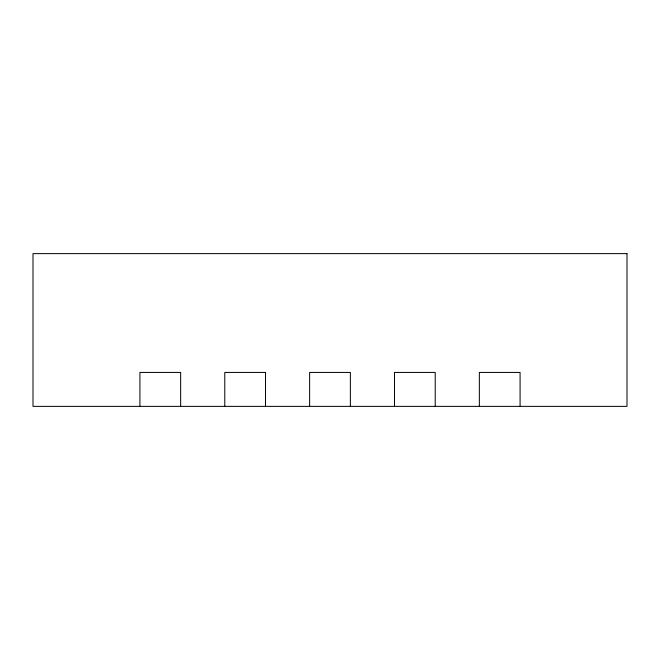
<?xml version="1.0" encoding="UTF-8"?>
<svg xmlns="http://www.w3.org/2000/svg" width="660" height="660" viewBox="0 0 660 660"><rect width="100%" height="100%" fill="white"/><g stroke="black" fill="none" stroke-linecap="round" stroke-linejoin="round"><path stroke-width="0.99" d="M520.08 406.37L520.08 372.43L479.35 372.43L479.35 406.37M435.22 406.37L435.22 372.43L394.49 372.43L394.49 406.37M350.369 406.37L350.369 372.43L309.631 372.43L309.631 406.37M265.51 406.37L265.51 372.43L224.779 372.43L224.779 406.37M180.65 406.37L180.65 372.43L139.92 372.43L139.92 406.37M627 253.63L33 253.63L33 406.37L627 406.37L627 253.63"/></g></svg>
